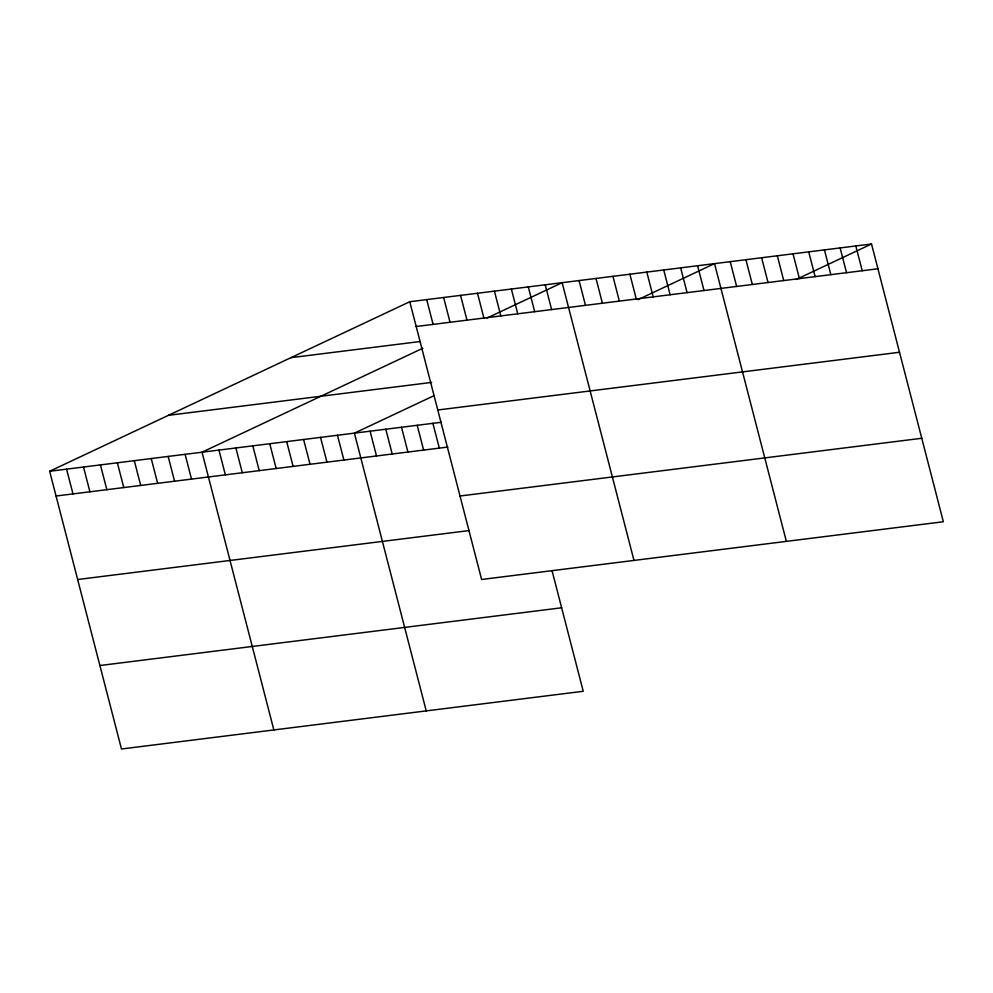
<?xml version="1.0" encoding="UTF-8"?>
<svg xmlns="http://www.w3.org/2000/svg" width="993" height="993" viewBox="0 0 993 993"><rect width="100%" height="100%" fill="white"/><g stroke="black" fill="none" stroke-linecap="round" stroke-linejoin="round"><path stroke-width="1.49" d="M552.009 570.528L583.226 691.277L121.481 748.995L49.65 471.253L409.774 301.723L871.519 244.005L943.35 521.747L481.605 579.478L409.774 301.723M422.894 348.22L202.026 452.2L273.857 729.954M486.88 318.108L562.15 282.682L633.981 560.424M433.631 395.847L354.402 433.147L426.233 710.901M637.94 299.675L714.526 263.629L786.357 541.384M796.249 279.43L871.519 244.005M416.179 326.511L877.924 268.78M290.924 357.666L420.225 341.505M168.487 415.31L431.682 382.404M437.764 409.997L899.521 352.267M49.65 471.253L441.463 422.261M56.055 496.028L447.88 447.049M460.007 496.004L921.765 438.273M77.653 579.515L469.466 530.523M99.896 665.521L561.641 607.79M855.817 245.966L862.234 270.741M840.115 247.927L846.533 272.715M824.426 249.888L830.831 274.676M808.724 251.85L815.129 276.637M793.022 253.811L799.427 278.599M777.32 255.772L783.725 280.56M761.619 257.733L768.036 282.521M745.917 259.707L752.334 284.482M730.227 261.668L736.632 286.443M697.595 265.739L704 290.527M680.664 267.862L687.069 292.65M663.734 269.972L670.138 294.76M646.803 272.094L653.208 296.882M629.872 274.205L636.277 298.992M612.942 276.327L619.347 301.115M596.011 278.45L602.416 303.225M579.08 280.56L585.485 305.347M545.219 284.792L551.624 309.58M528.288 286.915L534.693 311.69M511.358 289.025L517.763 313.813M494.427 291.148L500.832 315.923M477.496 293.258L483.901 318.045M460.566 295.38L466.971 320.156M443.635 297.49L450.04 322.278M426.705 299.613L433.109 324.401M432.898 423.328L439.316 448.116M417.209 425.302L423.614 450.077M401.507 427.263L407.912 452.038M385.805 429.224L392.21 454.012M370.104 431.185L376.508 455.973M337.471 435.269L343.888 460.044M320.54 437.379L326.958 462.167M303.61 439.502L310.027 464.277M286.679 441.612L293.096 466.4M269.748 443.734L276.166 468.51M252.818 445.845L259.235 470.632M235.887 447.967L242.304 472.742M218.957 450.077L225.374 474.865M185.095 454.31L191.512 479.098M168.165 456.432L174.569 481.22M151.234 458.543L157.639 483.33M134.303 460.665L140.708 485.453M117.373 462.775L123.777 487.563M100.442 464.898L106.847 489.686M83.511 467.02L89.916 491.796M66.581 469.13L72.985 493.918"/></g></svg>
